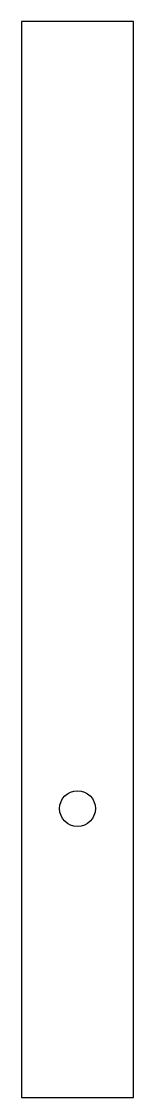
# Model space of a CAD drawing. Header units: millimetres. Extents: x -213 to -208, y -4.7 to 43.5.
import ezdxf

# ---------------------------------------------------------------- set-up
doc = ezdxf.new("R2010")
doc.units = ezdxf.units.MM

msp = doc.modelspace()

# ---------------------------------------------------------------- linework, layer by layer
msp.add_lwpolyline([(-213, -4.689), (-208, -4.689), (-208, 43.497), (-213, 43.497)], close=True)
msp.add_circle((-210.5, 8.248), 0.8)

doc.saveas('drawing.dxf')
